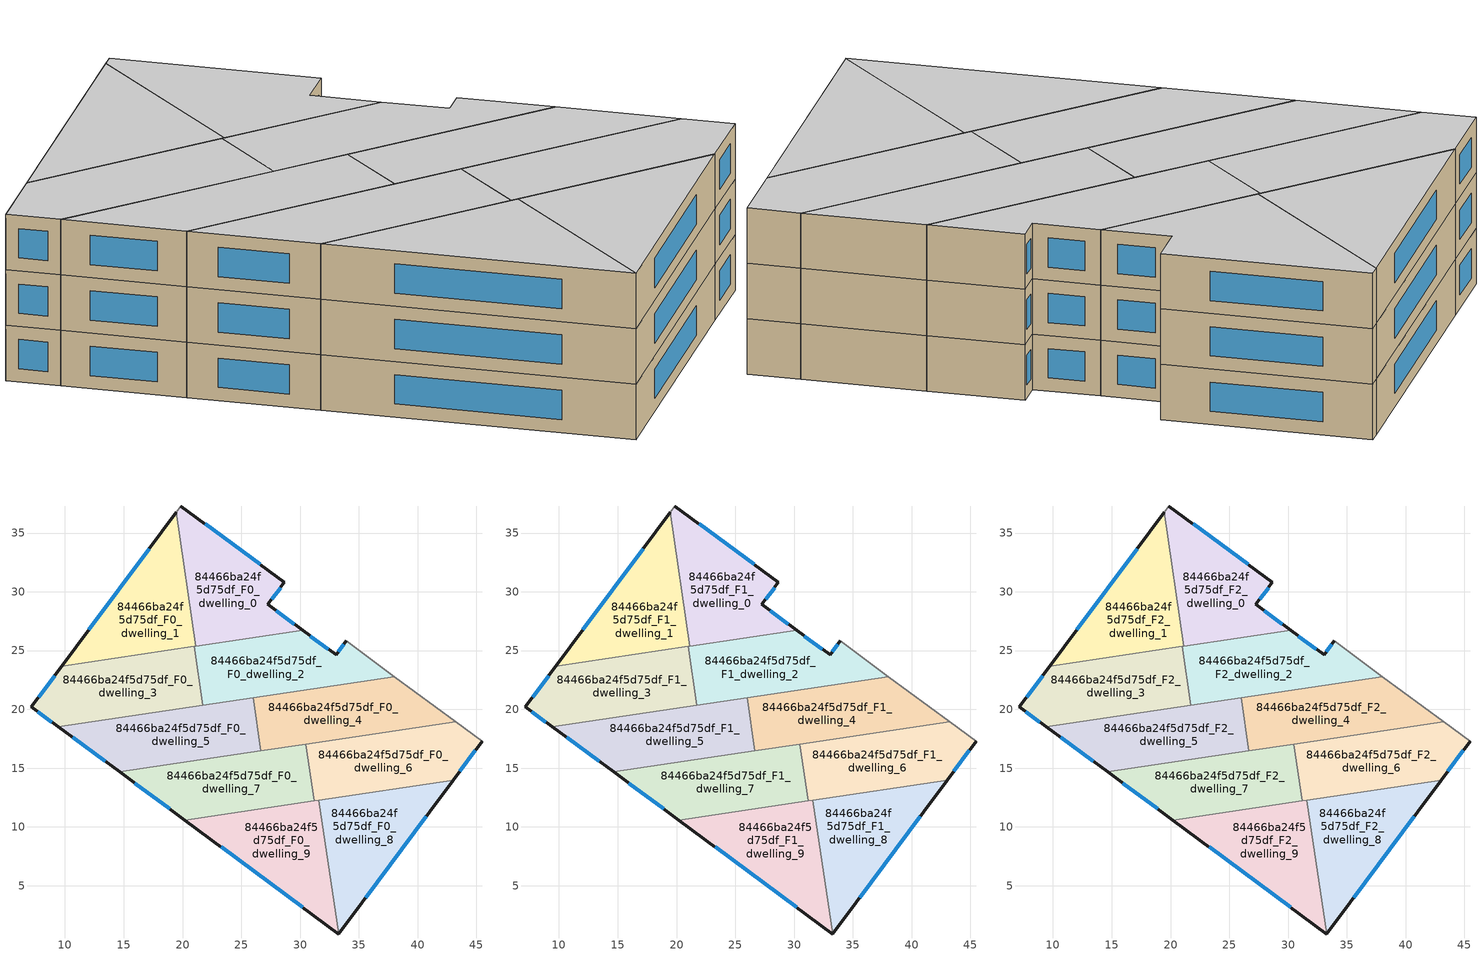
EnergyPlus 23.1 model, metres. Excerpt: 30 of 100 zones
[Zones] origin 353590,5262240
84466ba24f5d75df_F0_dwelling_0
 floor ground (EU_floor_Construction): 28.67,30.81 27.26,28.92 30.22,26.73 21.15,25.38 19.45,36.75 19.86,37.3 z0
 wall outside (EU_wall_Construction): 30.22,26.73 27.26,28.92 28.67,30.81 19.86,37.3 z0:3
 wall to 84466ba24f5d75df_F0_dwelling_1 (EU_wall_Construction): 19.45,36.75 21.15,25.38 z0:3
 wall adiabatic (EU_wall_Construction): 19.86,37.3 19.45,36.75 z0:3
 wall to 84466ba24f5d75df_F0_dwelling_2 (EU_wall_Construction): 21.15,25.38 30.22,26.73 z0:3
 window (EU_Window_Construction): 26.6,32.34 21.93,35.78 / 27.59,29.37 28.34,30.37 / 29.52,27.25 27.96,28.41 z0.7:2.3
84466ba24f5d75df_F0_dwelling_1
 floor ground (EU_floor_Construction): 19.45,36.75 21.15,25.38 9.73,23.68 z0
 wall outside (EU_wall_Construction): 19.45,36.75 9.73,23.68 z0:3
 wall to 84466ba24f5d75df_F0_dwelling_3 (EU_wall_Construction): 9.73,23.68 20.99,25.36 z0:3
 wall to 84466ba24f5d75df_F0_dwelling_2 (EU_wall_Construction): 20.99,25.36 21.14,25.38 z0:3
 window (EU_Window_Construction): 17.17,33.68 12.01,26.75 z0.7:2.3
84466ba24f5d75df_F0_dwelling_2
 floor ground (EU_floor_Construction): 38.04,22.79 21.74,20.36 20.99,25.36 30.22,26.73 33.06,24.63 33.94,25.82 z0
 wall outside (EU_wall_Construction): 33.94,25.82 33.06,24.63 30.22,26.73 z0:3
 wall to 84466ba24f5d75df_F0_dwelling_3 (EU_wall_Construction): 20.99,25.36 21.74,20.36 z0:3
 wall adiabatic (EU_wall_Construction): 38.04,22.79 33.94,25.82 z0:3
 wall to 84466ba24f5d75df_F0_dwelling_4 (EU_wall_Construction): 26,21 38.04,22.79 z0:3
 wall to 84466ba24f5d75df_F0_dwelling_5 (EU_wall_Construction): 21.74,20.36 26,21 z0:3
 window (EU_Window_Construction): 32.39,25.12 30.89,26.24 / 33.74,25.54 33.27,24.91 z0.7:2.3
84466ba24f5d75df_F0_dwelling_3
 floor ground (EU_floor_Construction): 20.99,25.36 21.74,20.36 9.42,18.53 7.15,20.21 9.73,23.68 z0
 wall outside (EU_wall_Construction): 9.73,23.68 7.15,20.21 9.42,18.53 z0:3
 wall to 84466ba24f5d75df_F0_dwelling_5 (EU_wall_Construction): 9.42,18.53 21.74,20.36 z0:3
 window (EU_Window_Construction): 7.68,19.81 8.89,18.92 / 9.13,22.87 7.75,21.02 z0.7:2.3
84466ba24f5d75df_F0_dwelling_4
 floor ground (EU_floor_Construction): 43.25,18.93 26.68,16.46 26,21 38.04,22.79 z0
 wall adiabatic (EU_wall_Construction): 43.25,18.93 38.04,22.79 z0:3
 wall to 84466ba24f5d75df_F0_dwelling_5 (EU_wall_Construction): 26,21 26.68,16.46 z0:3
 wall to 84466ba24f5d75df_F0_dwelling_6 (EU_wall_Construction): 30.5,17.03 43.25,18.93 z0:3
 wall to 84466ba24f5d75df_F0_dwelling_7 (EU_wall_Construction): 26.68,16.46 30.5,17.03 z0:3
84466ba24f5d75df_F0_dwelling_5
 floor ground (EU_floor_Construction): 26,21 26.68,16.46 14.64,14.67 9.42,18.53 z0
 wall outside (EU_wall_Construction): 9.42,18.53 14.64,14.67 z0:3
 wall to 84466ba24f5d75df_F0_dwelling_7 (EU_wall_Construction): 14.64,14.67 26.68,16.46 z0:3
 window (EU_Window_Construction): 10.65,17.62 13.42,15.58 z0.7:2.3
84466ba24f5d75df_F0_dwelling_6
 floor ground (EU_floor_Construction): 45.49,17.28 43.02,13.96 31.22,12.2 30.5,17.03 43.25,18.93 z0
 wall outside (EU_wall_Construction): 43.02,13.96 45.49,17.28 z0:3
 wall adiabatic (EU_wall_Construction): 45.49,17.28 43.25,18.93 z0:3
 wall to 84466ba24f5d75df_F0_dwelling_7 (EU_wall_Construction): 30.5,17.03 31.22,12.2 z0:3
 wall to 84466ba24f5d75df_F0_dwelling_8 (EU_wall_Construction): 31.61,12.26 43.02,13.96 z0:3
 wall to 84466ba24f5d75df_F0_dwelling_9 (EU_wall_Construction): 31.22,12.2 31.61,12.26 z0:3
 window (EU_Window_Construction): 43.6,14.74 44.91,16.5 z0.7:2.3
84466ba24f5d75df_F0_dwelling_7
 floor ground (EU_floor_Construction): 30.5,17.03 31.22,12.2 20.2,10.56 14.64,14.67 z0
 wall outside (EU_wall_Construction): 14.64,14.67 20.2,10.56 z0:3
 wall to 84466ba24f5d75df_F0_dwelling_9 (EU_wall_Construction): 20.2,10.56 31.22,12.2 z0:3
 window (EU_Window_Construction): 15.95,13.7 18.9,11.53 z0.7:2.3
84466ba24f5d75df_F0_dwelling_8
 floor ground (EU_floor_Construction): 43.02,13.96 33.3,0.89 31.61,12.26 z0
 wall outside (EU_wall_Construction): 33.3,0.89 43.02,13.96 z0:3
 wall to 84466ba24f5d75df_F0_dwelling_9 (EU_wall_Construction): 31.61,12.26 33.3,0.89 z0:3
 window (EU_Window_Construction): 35.58,3.96 40.74,10.89 z0.7:2.3
84466ba24f5d75df_F0_dwelling_9
 floor ground (EU_floor_Construction): 31.61,12.26 33.3,0.88 20.2,10.56 z0
 wall outside (EU_wall_Construction): 20.2,10.56 33.3,0.88 z0:3
 window (EU_Window_Construction): 23.28,8.29 30.22,3.16 z0.7:2.3
84466ba24f5d75df_F1_dwelling_0
 floor to 84466ba24f5d75df_F0_dwelling_0 (EU_floor_Construction): 28.67,30.81 27.26,28.92 30.22,26.73 21.15,25.38 19.45,36.75 19.86,37.3 z3
 wall outside (EU_wall_Construction): 30.22,26.73 27.26,28.92 28.67,30.81 19.86,37.3 z3:6
 wall to 84466ba24f5d75df_F1_dwelling_1 (EU_wall_Construction): 19.45,36.75 21.15,25.38 z3:6
 wall adiabatic (EU_wall_Construction): 19.86,37.3 19.45,36.75 z3:6
 wall to 84466ba24f5d75df_F1_dwelling_2 (EU_wall_Construction): 21.15,25.38 30.22,26.73 z3:6
 window (EU_Window_Construction): 26.6,32.34 21.93,35.78 / 27.59,29.37 28.34,30.37 / 29.52,27.25 27.96,28.41 z3.7:5.3
84466ba24f5d75df_F1_dwelling_1
 floor to 84466ba24f5d75df_F0_dwelling_1 (EU_floor_Construction): 19.45,36.75 21.15,25.38 9.73,23.68 z3
 wall outside (EU_wall_Construction): 19.45,36.75 9.73,23.68 z3:6
 wall to 84466ba24f5d75df_F1_dwelling_3 (EU_wall_Construction): 9.73,23.68 20.99,25.36 z3:6
 wall to 84466ba24f5d75df_F1_dwelling_2 (EU_wall_Construction): 20.99,25.36 21.14,25.38 z3:6
 window (EU_Window_Construction): 17.17,33.68 12.01,26.75 z3.7:5.3
84466ba24f5d75df_F1_dwelling_2
 floor to 84466ba24f5d75df_F0_dwelling_2 (EU_floor_Construction): 38.04,22.79 21.74,20.36 20.99,25.36 30.22,26.73 33.06,24.63 33.94,25.82 z3
 wall outside (EU_wall_Construction): 33.94,25.82 33.06,24.63 30.22,26.73 z3:6
 wall to 84466ba24f5d75df_F1_dwelling_3 (EU_wall_Construction): 20.99,25.36 21.74,20.36 z3:6
 wall adiabatic (EU_wall_Construction): 38.04,22.79 33.94,25.82 z3:6
 wall to 84466ba24f5d75df_F1_dwelling_4 (EU_wall_Construction): 26,21 38.04,22.79 z3:6
 wall to 84466ba24f5d75df_F1_dwelling_5 (EU_wall_Construction): 21.74,20.36 26,21 z3:6
 window (EU_Window_Construction): 32.39,25.12 30.89,26.24 / 33.74,25.54 33.27,24.91 z3.7:5.3
84466ba24f5d75df_F1_dwelling_3
 floor to 84466ba24f5d75df_F0_dwelling_3 (EU_floor_Construction): 20.99,25.36 21.74,20.36 9.42,18.53 7.15,20.21 9.73,23.68 z3
 wall outside (EU_wall_Construction): 9.73,23.68 7.15,20.21 9.42,18.53 z3:6
 wall to 84466ba24f5d75df_F1_dwelling_5 (EU_wall_Construction): 9.42,18.53 21.74,20.36 z3:6
 window (EU_Window_Construction): 7.68,19.81 8.89,18.92 / 9.13,22.87 7.75,21.02 z3.7:5.3
84466ba24f5d75df_F1_dwelling_4
 floor to 84466ba24f5d75df_F0_dwelling_4 (EU_floor_Construction): 43.25,18.93 26.68,16.46 26,21 38.04,22.79 z3
 wall adiabatic (EU_wall_Construction): 43.25,18.93 38.04,22.79 z3:6
 wall to 84466ba24f5d75df_F1_dwelling_5 (EU_wall_Construction): 26,21 26.68,16.46 z3:6
 wall to 84466ba24f5d75df_F1_dwelling_6 (EU_wall_Construction): 30.5,17.03 43.25,18.93 z3:6
 wall to 84466ba24f5d75df_F1_dwelling_7 (EU_wall_Construction): 26.68,16.46 30.5,17.03 z3:6
84466ba24f5d75df_F1_dwelling_5
 floor to 84466ba24f5d75df_F0_dwelling_5 (EU_floor_Construction): 26,21 26.68,16.46 14.64,14.67 9.42,18.53 z3
 wall outside (EU_wall_Construction): 9.42,18.53 14.64,14.67 z3:6
 wall to 84466ba24f5d75df_F1_dwelling_7 (EU_wall_Construction): 14.64,14.67 26.68,16.46 z3:6
 window (EU_Window_Construction): 10.65,17.62 13.42,15.58 z3.7:5.3
84466ba24f5d75df_F1_dwelling_6
 floor to 84466ba24f5d75df_F0_dwelling_6 (EU_floor_Construction): 45.49,17.28 43.02,13.96 31.22,12.2 30.5,17.03 43.25,18.93 z3
 wall outside (EU_wall_Construction): 43.02,13.96 45.49,17.28 z3:6
 wall adiabatic (EU_wall_Construction): 45.49,17.28 43.25,18.93 z3:6
 wall to 84466ba24f5d75df_F1_dwelling_7 (EU_wall_Construction): 30.5,17.03 31.22,12.2 z3:6
 wall to 84466ba24f5d75df_F1_dwelling_8 (EU_wall_Construction): 31.61,12.26 43.02,13.96 z3:6
 wall to 84466ba24f5d75df_F1_dwelling_9 (EU_wall_Construction): 31.22,12.2 31.61,12.26 z3:6
 window (EU_Window_Construction): 43.6,14.74 44.91,16.5 z3.7:5.3
84466ba24f5d75df_F1_dwelling_7
 floor to 84466ba24f5d75df_F0_dwelling_7 (EU_floor_Construction): 30.5,17.03 31.22,12.2 20.2,10.56 14.64,14.67 z3
 wall outside (EU_wall_Construction): 14.64,14.67 20.2,10.56 z3:6
 wall to 84466ba24f5d75df_F1_dwelling_9 (EU_wall_Construction): 20.2,10.56 31.22,12.2 z3:6
 window (EU_Window_Construction): 15.95,13.7 18.9,11.53 z3.7:5.3
84466ba24f5d75df_F1_dwelling_8
 floor to 84466ba24f5d75df_F0_dwelling_8 (EU_floor_Construction): 43.02,13.96 33.3,0.89 31.61,12.26 z3
 wall outside (EU_wall_Construction): 33.3,0.89 43.02,13.96 z3:6
 wall to 84466ba24f5d75df_F1_dwelling_9 (EU_wall_Construction): 31.61,12.26 33.3,0.89 z3:6
 window (EU_Window_Construction): 35.58,3.96 40.74,10.89 z3.7:5.3
84466ba24f5d75df_F1_dwelling_9
 floor to 84466ba24f5d75df_F0_dwelling_9 (EU_floor_Construction): 31.61,12.26 33.3,0.88 20.2,10.56 z3
 wall outside (EU_wall_Construction): 20.2,10.56 33.3,0.88 z3:6
 window (EU_Window_Construction): 23.28,8.29 30.22,3.16 z3.7:5.3
84466ba24f5d75df_F2_dwelling_0
 floor to 84466ba24f5d75df_F1_dwelling_0 (EU_floor_Construction): 28.67,30.81 27.26,28.92 30.22,26.73 21.15,25.38 19.45,36.75 19.86,37.3 z6
 wall outside (EU_wall_Construction): 30.22,26.73 27.26,28.92 28.67,30.81 19.86,37.3 z6:9
 wall to 84466ba24f5d75df_F2_dwelling_1 (EU_wall_Construction): 19.45,36.75 21.15,25.38 z6:9
 wall adiabatic (EU_wall_Construction): 19.86,37.3 19.45,36.75 z6:9
 wall to 84466ba24f5d75df_F2_dwelling_2 (EU_wall_Construction): 21.15,25.38 30.22,26.73 z6:9
 window (EU_Window_Construction): 26.6,32.34 21.93,35.78 / 27.59,29.37 28.34,30.37 / 29.52,27.25 27.96,28.41 z6.7:8.3
 ceiling to 84466ba24f5d75df_F3_dwelling_0 (EU_floor_Construction): 30.22,26.73 27.26,28.92 28.67,30.81 19.86,37.3 19.45,36.75 21.15,25.38 z9
84466ba24f5d75df_F2_dwelling_1
 floor to 84466ba24f5d75df_F1_dwelling_1 (EU_floor_Construction): 19.45,36.75 21.15,25.38 9.73,23.68 z6
 wall outside (EU_wall_Construction): 19.45,36.75 9.73,23.68 z6:9
 wall to 84466ba24f5d75df_F2_dwelling_3 (EU_wall_Construction): 9.73,23.68 20.99,25.36 z6:9
 wall to 84466ba24f5d75df_F2_dwelling_2 (EU_wall_Construction): 20.99,25.36 21.14,25.38 z6:9
 window (EU_Window_Construction): 17.17,33.68 12.01,26.75 z6.7:8.3
 ceiling to 84466ba24f5d75df_F3_dwelling_1 (EU_floor_Construction): 21.15,25.38 19.45,36.75 9.73,23.68 z9
84466ba24f5d75df_F2_dwelling_2
 floor to 84466ba24f5d75df_F1_dwelling_2 (EU_floor_Construction): 38.04,22.79 21.74,20.36 20.99,25.36 30.22,26.73 33.06,24.63 33.94,25.82 z6
 wall outside (EU_wall_Construction): 33.94,25.82 33.06,24.63 30.22,26.73 z6:9
 wall to 84466ba24f5d75df_F2_dwelling_3 (EU_wall_Construction): 20.99,25.36 21.74,20.36 z6:9
 wall adiabatic (EU_wall_Construction): 38.04,22.79 33.94,25.82 z6:9
 wall to 84466ba24f5d75df_F2_dwelling_4 (EU_wall_Construction): 26,21 38.04,22.79 z6:9
 wall to 84466ba24f5d75df_F2_dwelling_5 (EU_wall_Construction): 21.74,20.36 26,21 z6:9
 window (EU_Window_Construction): 32.39,25.12 30.89,26.24 / 33.74,25.54 33.27,24.91 z6.7:8.3
 ceiling to 84466ba24f5d75df_F3_dwelling_2 (EU_floor_Construction): 38.04,22.79 33.94,25.82 33.06,24.63 30.22,26.73 20.99,25.36 21.74,20.36 z9
84466ba24f5d75df_F2_dwelling_3
 floor to 84466ba24f5d75df_F1_dwelling_3 (EU_floor_Construction): 20.99,25.36 21.74,20.36 9.42,18.53 7.15,20.21 9.73,23.68 z6
 wall outside (EU_wall_Construction): 9.73,23.68 7.15,20.21 9.42,18.53 z6:9
 wall to 84466ba24f5d75df_F2_dwelling_5 (EU_wall_Construction): 9.42,18.53 21.74,20.36 z6:9
 window (EU_Window_Construction): 7.68,19.81 8.89,18.92 / 9.13,22.87 7.75,21.02 z6.7:8.3
 ceiling to 84466ba24f5d75df_F3_dwelling_3 (EU_floor_Construction): 21.74,20.36 20.99,25.36 9.73,23.68 7.15,20.21 9.42,18.53 z9
84466ba24f5d75df_F2_dwelling_4
 floor to 84466ba24f5d75df_F1_dwelling_4 (EU_floor_Construction): 43.25,18.93 26.68,16.46 26,21 38.04,22.79 z6
 wall adiabatic (EU_wall_Construction): 43.25,18.93 38.04,22.79 z6:9
 wall to 84466ba24f5d75df_F2_dwelling_5 (EU_wall_Construction): 26,21 26.68,16.46 z6:9
 wall to 84466ba24f5d75df_F2_dwelling_6 (EU_wall_Construction): 30.5,17.03 43.25,18.93 z6:9
 wall to 84466ba24f5d75df_F2_dwelling_7 (EU_wall_Construction): 26.68,16.46 30.5,17.03 z6:9
 ceiling to 84466ba24f5d75df_F3_dwelling_4 (EU_floor_Construction): 43.25,18.93 38.04,22.79 26,21 26.68,16.46 z9
84466ba24f5d75df_F2_dwelling_5
 floor to 84466ba24f5d75df_F1_dwelling_5 (EU_floor_Construction): 26,21 26.68,16.46 14.64,14.67 9.42,18.53 z6
 wall outside (EU_wall_Construction): 9.42,18.53 14.64,14.67 z6:9
 wall to 84466ba24f5d75df_F2_dwelling_7 (EU_wall_Construction): 14.64,14.67 26.68,16.46 z6:9
 window (EU_Window_Construction): 10.65,17.62 13.42,15.58 z6.7:8.3
 ceiling to 84466ba24f5d75df_F3_dwelling_5 (EU_floor_Construction): 26.68,16.46 26,21 9.42,18.53 14.64,14.67 z9
84466ba24f5d75df_F2_dwelling_6
 floor to 84466ba24f5d75df_F1_dwelling_6 (EU_floor_Construction): 45.49,17.28 43.02,13.96 31.22,12.2 30.5,17.03 43.25,18.93 z6
 wall outside (EU_wall_Construction): 43.02,13.96 45.49,17.28 z6:9
 wall adiabatic (EU_wall_Construction): 45.49,17.28 43.25,18.93 z6:9
 wall to 84466ba24f5d75df_F2_dwelling_7 (EU_wall_Construction): 30.5,17.03 31.22,12.2 z6:9
 wall to 84466ba24f5d75df_F2_dwelling_8 (EU_wall_Construction): 31.61,12.26 43.02,13.96 z6:9
 wall to 84466ba24f5d75df_F2_dwelling_9 (EU_wall_Construction): 31.22,12.2 31.61,12.26 z6:9
 window (EU_Window_Construction): 43.6,14.74 44.91,16.5 z6.7:8.3
 ceiling to 84466ba24f5d75df_F3_dwelling_6 (EU_floor_Construction): 43.02,13.96 45.49,17.28 43.25,18.93 30.5,17.03 31.22,12.2 z9
84466ba24f5d75df_F2_dwelling_7
 floor to 84466ba24f5d75df_F1_dwelling_7 (EU_floor_Construction): 30.5,17.03 31.22,12.2 20.2,10.56 14.64,14.67 z6
 wall outside (EU_wall_Construction): 14.64,14.67 20.2,10.56 z6:9
 wall to 84466ba24f5d75df_F2_dwelling_9 (EU_wall_Construction): 20.2,10.56 31.22,12.2 z6:9
 window (EU_Window_Construction): 15.95,13.7 18.9,11.53 z6.7:8.3
 ceiling to 84466ba24f5d75df_F3_dwelling_7 (EU_floor_Construction): 31.22,12.2 30.5,17.03 14.64,14.67 20.2,10.56 z9
84466ba24f5d75df_F2_dwelling_8
 floor to 84466ba24f5d75df_F1_dwelling_8 (EU_floor_Construction): 43.02,13.96 33.3,0.89 31.61,12.26 z6
 wall outside (EU_wall_Construction): 33.3,0.89 43.02,13.96 z6:9
 wall to 84466ba24f5d75df_F2_dwelling_9 (EU_wall_Construction): 31.61,12.26 33.3,0.89 z6:9
 window (EU_Window_Construction): 35.58,3.96 40.74,10.89 z6.7:8.3
 ceiling to 84466ba24f5d75df_F3_dwelling_8 (EU_floor_Construction): 33.3,0.89 43.02,13.96 31.61,12.26 z9
84466ba24f5d75df_F2_dwelling_9
 floor to 84466ba24f5d75df_F1_dwelling_9 (EU_floor_Construction): 31.61,12.26 33.3,0.88 20.2,10.56 z6
 wall outside (EU_wall_Construction): 20.2,10.56 33.3,0.88 z6:9
 window (EU_Window_Construction): 23.28,8.29 30.22,3.16 z6.7:8.3
 ceiling to 84466ba24f5d75df_F3_dwelling_9 (EU_floor_Construction): 33.3,0.88 31.61,12.26 20.2,10.56 z9
[Building]
EU S2 Campaign: North Axis=0; Terrain=City; Solar Distribution=FullExterior
[Site:Location]
Budapest.Ferenc.Liszt.Intl.AP: Latitude=47.437; Longitude=19.256; Time Zone=1; Elevation=185
[SizingPeriod:WeatherFileDays]
AnnualSizingPeriod: Begin Month=1; Begin Day of Month=1; End Month=12; End Day of Month=31; Day of Week for Start Day=Monday; Use Weather File Daylight Saving Period=No; Use Weather File Rain and Snow Indicators=No
[MATERIAL]
EU_InternalMass_Material: Roughness=MediumRough; Thickness=0.1; Conductivity=1; Density=1800; Specific Heat=900; Thermal Absorptance=0.9; Solar Absorptance=0.7; Visible Absorptance=0.7
[MATERIAL:NOMASS] Roughness=MediumRough; Thermal Absorptance=0.9; Solar Absorptance=0.7; Visible Absorptance=0.7
Name | Thermal Resistance
EU_wall_NoMass | 0.832559
EU_floor_NoMass | 0.872794
[WINDOWMATERIAL:SIMPLEGLAZINGSYSTEM]
EU_Window_SimpleGlazing: UFactor=2.79869; Solar Heat Gain Coefficient=0.75; Visible Transmittance=0.75
[CONSTRUCTION]
EU_wall_Construction: EU_wall_NoMass
EU_floor_Construction: EU_floor_NoMass
EU_Window_Construction: EU_Window_SimpleGlazing
EU_InternalMass_Construction: EU_InternalMass_Material
[ZONE] Type=1; Multiplier=1; Ceiling Height=autocalculate; Floor Area=autocalculate; Part of Total Floor Area=Yes
Name | Volume
84466ba24f5d75df_F0_dwelling_0; 84466ba24f5d75df_F1_dwelling_0; 84466ba24f5d75df_F2_dwelling_0 | 199.04
84466ba24f5d75df_F0_dwelling_1; 84466ba24f5d75df_F1_dwelling_1; 84466ba24f5d75df_F2_dwelling_1 | 199.002
84466ba24f5d75df_F0_dwelling_2; 84466ba24f5d75df_F1_dwelling_2; 84466ba24f5d75df_F2_dwelling_2 | 199.006
84466ba24f5d75df_F0_dwelling_3; 84466ba24f5d75df_F1_dwelling_3; 84466ba24f5d75df_F2_dwelling_3 | 199.005
84466ba24f5d75df_F0_dwelling_4; 84466ba24f5d75df_F1_dwelling_4; 84466ba24f5d75df_F2_dwelling_4 | 198.996
84466ba24f5d75df_F0_dwelling_5; 84466ba24f5d75df_F1_dwelling_5; 84466ba24f5d75df_F2_dwelling_5 | 199.019
84466ba24f5d75df_F0_dwelling_6; 84466ba24f5d75df_F1_dwelling_6; 84466ba24f5d75df_F2_dwelling_6 | 199.025
84466ba24f5d75df_F0_dwelling_7; 84466ba24f5d75df_F1_dwelling_7; 84466ba24f5d75df_F2_dwelling_7 | 199.014
84466ba24f5d75df_F0_dwelling_8; 84466ba24f5d75df_F1_dwelling_8; 84466ba24f5d75df_F2_dwelling_8 | 199.003
84466ba24f5d75df_F0_dwelling_9; 84466ba24f5d75df_F1_dwelling_9; 84466ba24f5d75df_F2_dwelling_9 | 198.942
[INTERNALMASS] Construction=EU_InternalMass_Construction
Name | Zone or ZoneList | Surface Area
84466ba24f5d75df_F0_dwelling_0_EU_InternalMass | 84466ba24f5d75df_F0_dwelling_0 | 66.3469
84466ba24f5d75df_F0_dwelling_1_EU_InternalMass | 84466ba24f5d75df_F0_dwelling_1 | 66.3342
84466ba24f5d75df_F0_dwelling_2_EU_InternalMass | 84466ba24f5d75df_F0_dwelling_2 | 66.3354
84466ba24f5d75df_F0_dwelling_3_EU_InternalMass | 84466ba24f5d75df_F0_dwelling_3 | 66.3348
84466ba24f5d75df_F0_dwelling_4_EU_InternalMass | 84466ba24f5d75df_F0_dwelling_4 | 66.332
84466ba24f5d75df_F0_dwelling_5_EU_InternalMass | 84466ba24f5d75df_F0_dwelling_5 | 66.3394
84466ba24f5d75df_F0_dwelling_6_EU_InternalMass | 84466ba24f5d75df_F0_dwelling_6 | 66.3415
84466ba24f5d75df_F0_dwelling_7_EU_InternalMass | 84466ba24f5d75df_F0_dwelling_7 | 66.338
84466ba24f5d75df_F0_dwelling_8_EU_InternalMass | 84466ba24f5d75df_F0_dwelling_8 | 66.3342
84466ba24f5d75df_F0_dwelling_9_EU_InternalMass | 84466ba24f5d75df_F0_dwelling_9 | 66.3343
84466ba24f5d75df_F1_dwelling_0_EU_InternalMass | 84466ba24f5d75df_F1_dwelling_0 | 66.3469
84466ba24f5d75df_F1_dwelling_1_EU_InternalMass | 84466ba24f5d75df_F1_dwelling_1 | 66.3342
84466ba24f5d75df_F1_dwelling_2_EU_InternalMass | 84466ba24f5d75df_F1_dwelling_2 | 66.3354
84466ba24f5d75df_F1_dwelling_3_EU_InternalMass | 84466ba24f5d75df_F1_dwelling_3 | 66.3348
84466ba24f5d75df_F1_dwelling_4_EU_InternalMass | 84466ba24f5d75df_F1_dwelling_4 | 66.332
84466ba24f5d75df_F1_dwelling_5_EU_InternalMass | 84466ba24f5d75df_F1_dwelling_5 | 66.3394
84466ba24f5d75df_F1_dwelling_6_EU_InternalMass | 84466ba24f5d75df_F1_dwelling_6 | 66.3415
84466ba24f5d75df_F1_dwelling_7_EU_InternalMass | 84466ba24f5d75df_F1_dwelling_7 | 66.338
84466ba24f5d75df_F1_dwelling_8_EU_InternalMass | 84466ba24f5d75df_F1_dwelling_8 | 66.3342
84466ba24f5d75df_F1_dwelling_9_EU_InternalMass | 84466ba24f5d75df_F1_dwelling_9 | 66.3343
84466ba24f5d75df_F2_dwelling_0_EU_InternalMass | 84466ba24f5d75df_F2_dwelling_0 | 66.3469
84466ba24f5d75df_F2_dwelling_1_EU_InternalMass | 84466ba24f5d75df_F2_dwelling_1 | 66.3342
84466ba24f5d75df_F2_dwelling_2_EU_InternalMass | 84466ba24f5d75df_F2_dwelling_2 | 66.3354
84466ba24f5d75df_F2_dwelling_3_EU_InternalMass | 84466ba24f5d75df_F2_dwelling_3 | 66.3348
84466ba24f5d75df_F2_dwelling_4_EU_InternalMass | 84466ba24f5d75df_F2_dwelling_4 | 66.332
84466ba24f5d75df_F2_dwelling_5_EU_InternalMass | 84466ba24f5d75df_F2_dwelling_5 | 66.3394
84466ba24f5d75df_F2_dwelling_6_EU_InternalMass | 84466ba24f5d75df_F2_dwelling_6 | 66.3415
84466ba24f5d75df_F2_dwelling_7_EU_InternalMass | 84466ba24f5d75df_F2_dwelling_7 | 66.338
84466ba24f5d75df_F2_dwelling_8_EU_InternalMass | 84466ba24f5d75df_F2_dwelling_8 | 66.3342
84466ba24f5d75df_F2_dwelling_9_EU_InternalMass | 84466ba24f5d75df_F2_dwelling_9 | 66.3343
[OTHEREQUIPMENT] Fuel Type=Electricity; Design Level Calculation Method=Watts/Area; Power per Zone Floor Area=1; Fraction Latent=0; Fraction Radiant=0; Fraction Lost=0; Carbon Dioxide Generation Rate=0; EndUse Subcategory=EU_Step8_InternalGains
Name | Zone or ZoneList or Space or SpaceList | Schedule
EU_Step8_InternalGain_84466ba24f5d75df_F0_dwelling_0_f000 | 84466ba24f5d75df_F0_dwelling_0 | EU_Step8_GainSchedule_84466ba24f5d75df_F0_dwelling_0_f000
EU_Step8_InternalGain_84466ba24f5d75df_F0_dwelling_1_f000 | 84466ba24f5d75df_F0_dwelling_1 | EU_Step8_GainSchedule_84466ba24f5d75df_F0_dwelling_1_f000
EU_Step8_InternalGain_84466ba24f5d75df_F0_dwelling_2_f000 | 84466ba24f5d75df_F0_dwelling_2 | EU_Step8_GainSchedule_84466ba24f5d75df_F0_dwelling_2_f000
EU_Step8_InternalGain_84466ba24f5d75df_F0_dwelling_3_f000 | 84466ba24f5d75df_F0_dwelling_3 | EU_Step8_GainSchedule_84466ba24f5d75df_F0_dwelling_3_f000
EU_Step8_InternalGain_84466ba24f5d75df_F0_dwelling_4_f000 | 84466ba24f5d75df_F0_dwelling_4 | EU_Step8_GainSchedule_84466ba24f5d75df_F0_dwelling_4_f000
EU_Step8_InternalGain_84466ba24f5d75df_F0_dwelling_5_f000 | 84466ba24f5d75df_F0_dwelling_5 | EU_Step8_GainSchedule_84466ba24f5d75df_F0_dwelling_5_f000
EU_Step8_InternalGain_84466ba24f5d75df_F0_dwelling_6_f000 | 84466ba24f5d75df_F0_dwelling_6 | EU_Step8_GainSchedule_84466ba24f5d75df_F0_dwelling_6_f000
EU_Step8_InternalGain_84466ba24f5d75df_F0_dwelling_7_f000 | 84466ba24f5d75df_F0_dwelling_7 | EU_Step8_GainSchedule_84466ba24f5d75df_F0_dwelling_7_f000
EU_Step8_InternalGain_84466ba24f5d75df_F0_dwelling_8_f000 | 84466ba24f5d75df_F0_dwelling_8 | EU_Step8_GainSchedule_84466ba24f5d75df_F0_dwelling_8_f000
EU_Step8_InternalGain_84466ba24f5d75df_F0_dwelling_9_f000 | 84466ba24f5d75df_F0_dwelling_9 | EU_Step8_GainSchedule_84466ba24f5d75df_F0_dwelling_9_f000
EU_Step8_InternalGain_84466ba24f5d75df_F1_dwelling_0_f000 | 84466ba24f5d75df_F1_dwelling_0 | EU_Step8_GainSchedule_84466ba24f5d75df_F1_dwelling_0_f000
EU_Step8_InternalGain_84466ba24f5d75df_F1_dwelling_1_f000 | 84466ba24f5d75df_F1_dwelling_1 | EU_Step8_GainSchedule_84466ba24f5d75df_F1_dwelling_1_f000
EU_Step8_InternalGain_84466ba24f5d75df_F1_dwelling_2_f000 | 84466ba24f5d75df_F1_dwelling_2 | EU_Step8_GainSchedule_84466ba24f5d75df_F1_dwelling_2_f000
EU_Step8_InternalGain_84466ba24f5d75df_F1_dwelling_3_f000 | 84466ba24f5d75df_F1_dwelling_3 | EU_Step8_GainSchedule_84466ba24f5d75df_F1_dwelling_3_f000
EU_Step8_InternalGain_84466ba24f5d75df_F1_dwelling_4_f000 | 84466ba24f5d75df_F1_dwelling_4 | EU_Step8_GainSchedule_84466ba24f5d75df_F1_dwelling_4_f000
EU_Step8_InternalGain_84466ba24f5d75df_F1_dwelling_5_f000 | 84466ba24f5d75df_F1_dwelling_5 | EU_Step8_GainSchedule_84466ba24f5d75df_F1_dwelling_5_f000
EU_Step8_InternalGain_84466ba24f5d75df_F1_dwelling_6_f000 | 84466ba24f5d75df_F1_dwelling_6 | EU_Step8_GainSchedule_84466ba24f5d75df_F1_dwelling_6_f000
EU_Step8_InternalGain_84466ba24f5d75df_F1_dwelling_7_f000 | 84466ba24f5d75df_F1_dwelling_7 | EU_Step8_GainSchedule_84466ba24f5d75df_F1_dwelling_7_f000
EU_Step8_InternalGain_84466ba24f5d75df_F1_dwelling_8_f000 | 84466ba24f5d75df_F1_dwelling_8 | EU_Step8_GainSchedule_84466ba24f5d75df_F1_dwelling_8_f000
EU_Step8_InternalGain_84466ba24f5d75df_F1_dwelling_9_f000 | 84466ba24f5d75df_F1_dwelling_9 | EU_Step8_GainSchedule_84466ba24f5d75df_F1_dwelling_9_f000
EU_Step8_InternalGain_84466ba24f5d75df_F2_dwelling_0_f000 | 84466ba24f5d75df_F2_dwelling_0 | EU_Step8_GainSchedule_84466ba24f5d75df_F2_dwelling_0_f000
EU_Step8_InternalGain_84466ba24f5d75df_F2_dwelling_1_f000 | 84466ba24f5d75df_F2_dwelling_1 | EU_Step8_GainSchedule_84466ba24f5d75df_F2_dwelling_1_f000
EU_Step8_InternalGain_84466ba24f5d75df_F2_dwelling_2_f000 | 84466ba24f5d75df_F2_dwelling_2 | EU_Step8_GainSchedule_84466ba24f5d75df_F2_dwelling_2_f000
EU_Step8_InternalGain_84466ba24f5d75df_F2_dwelling_3_f000 | 84466ba24f5d75df_F2_dwelling_3 | EU_Step8_GainSchedule_84466ba24f5d75df_F2_dwelling_3_f000
EU_Step8_InternalGain_84466ba24f5d75df_F2_dwelling_4_f000 | 84466ba24f5d75df_F2_dwelling_4 | EU_Step8_GainSchedule_84466ba24f5d75df_F2_dwelling_4_f000
EU_Step8_InternalGain_84466ba24f5d75df_F2_dwelling_5_f000 | 84466ba24f5d75df_F2_dwelling_5 | EU_Step8_GainSchedule_84466ba24f5d75df_F2_dwelling_5_f000
EU_Step8_InternalGain_84466ba24f5d75df_F2_dwelling_6_f000 | 84466ba24f5d75df_F2_dwelling_6 | EU_Step8_GainSchedule_84466ba24f5d75df_F2_dwelling_6_f000
EU_Step8_InternalGain_84466ba24f5d75df_F2_dwelling_7_f000 | 84466ba24f5d75df_F2_dwelling_7 | EU_Step8_GainSchedule_84466ba24f5d75df_F2_dwelling_7_f000
EU_Step8_InternalGain_84466ba24f5d75df_F2_dwelling_8_f000 | 84466ba24f5d75df_F2_dwelling_8 | EU_Step8_GainSchedule_84466ba24f5d75df_F2_dwelling_8_f000
EU_Step8_InternalGain_84466ba24f5d75df_F2_dwelling_9_f000 | 84466ba24f5d75df_F2_dwelling_9 | EU_Step8_GainSchedule_84466ba24f5d75df_F2_dwelling_9_f000
[ZONEVENTILATION:DESIGNFLOWRATE] Schedule=EU_AlwaysOn; Design Flow Rate Calculation Method=AirChanges/Hour; Air Changes per Hour=0.475469; Ventilation Type=Natural; Fan Pressure Rise=0; Fan Total Efficiency=1; Constant Term Coefficient=1; Temperature Term Coefficient=0; Velocity Term Coefficient=0; Velocity Squared Term Coefficient=0; Minimum Indoor Temperature=-100; Maximum Indoor Temperature=100; Delta Temperature=-100; Minimum Outdoor Temperature=-100; Maximum Outdoor Temperature=100; Maximum Wind Speed=40
Name | Zone or ZoneList or Space or SpaceList
EU_ConstantAir_84466ba24f5d75df_F0_dwelling_0 | 84466ba24f5d75df_F0_dwelling_0
EU_ConstantAir_84466ba24f5d75df_F0_dwelling_1 | 84466ba24f5d75df_F0_dwelling_1
EU_ConstantAir_84466ba24f5d75df_F0_dwelling_2 | 84466ba24f5d75df_F0_dwelling_2
EU_ConstantAir_84466ba24f5d75df_F0_dwelling_3 | 84466ba24f5d75df_F0_dwelling_3
EU_ConstantAir_84466ba24f5d75df_F0_dwelling_4 | 84466ba24f5d75df_F0_dwelling_4
EU_ConstantAir_84466ba24f5d75df_F0_dwelling_5 | 84466ba24f5d75df_F0_dwelling_5
EU_ConstantAir_84466ba24f5d75df_F0_dwelling_6 | 84466ba24f5d75df_F0_dwelling_6
EU_ConstantAir_84466ba24f5d75df_F0_dwelling_7 | 84466ba24f5d75df_F0_dwelling_7
EU_ConstantAir_84466ba24f5d75df_F0_dwelling_8 | 84466ba24f5d75df_F0_dwelling_8
EU_ConstantAir_84466ba24f5d75df_F0_dwelling_9 | 84466ba24f5d75df_F0_dwelling_9
EU_ConstantAir_84466ba24f5d75df_F1_dwelling_0 | 84466ba24f5d75df_F1_dwelling_0
EU_ConstantAir_84466ba24f5d75df_F1_dwelling_1 | 84466ba24f5d75df_F1_dwelling_1
EU_ConstantAir_84466ba24f5d75df_F1_dwelling_2 | 84466ba24f5d75df_F1_dwelling_2
EU_ConstantAir_84466ba24f5d75df_F1_dwelling_3 | 84466ba24f5d75df_F1_dwelling_3
EU_ConstantAir_84466ba24f5d75df_F1_dwelling_4 | 84466ba24f5d75df_F1_dwelling_4
EU_ConstantAir_84466ba24f5d75df_F1_dwelling_5 | 84466ba24f5d75df_F1_dwelling_5
EU_ConstantAir_84466ba24f5d75df_F1_dwelling_6 | 84466ba24f5d75df_F1_dwelling_6
EU_ConstantAir_84466ba24f5d75df_F1_dwelling_7 | 84466ba24f5d75df_F1_dwelling_7
EU_ConstantAir_84466ba24f5d75df_F1_dwelling_8 | 84466ba24f5d75df_F1_dwelling_8
EU_ConstantAir_84466ba24f5d75df_F1_dwelling_9 | 84466ba24f5d75df_F1_dwelling_9
EU_ConstantAir_84466ba24f5d75df_F2_dwelling_0 | 84466ba24f5d75df_F2_dwelling_0
EU_ConstantAir_84466ba24f5d75df_F2_dwelling_1 | 84466ba24f5d75df_F2_dwelling_1
EU_ConstantAir_84466ba24f5d75df_F2_dwelling_2 | 84466ba24f5d75df_F2_dwelling_2
EU_ConstantAir_84466ba24f5d75df_F2_dwelling_3 | 84466ba24f5d75df_F2_dwelling_3
EU_ConstantAir_84466ba24f5d75df_F2_dwelling_4 | 84466ba24f5d75df_F2_dwelling_4
EU_ConstantAir_84466ba24f5d75df_F2_dwelling_5 | 84466ba24f5d75df_F2_dwelling_5
EU_ConstantAir_84466ba24f5d75df_F2_dwelling_6 | 84466ba24f5d75df_F2_dwelling_6
EU_ConstantAir_84466ba24f5d75df_F2_dwelling_7 | 84466ba24f5d75df_F2_dwelling_7
EU_ConstantAir_84466ba24f5d75df_F2_dwelling_8 | 84466ba24f5d75df_F2_dwelling_8
EU_ConstantAir_84466ba24f5d75df_F2_dwelling_9 | 84466ba24f5d75df_F2_dwelling_9
[HVACTEMPLATE:THERMOSTAT] Constant Heating Setpoint=20; Constant Cooling Setpoint=50
EU_HeatOnly_84466ba24f5d75df_F0_dwelling_0; EU_HeatOnly_84466ba24f5d75df_F0_dwelling_1; EU_HeatOnly_84466ba24f5d75df_F0_dwelling_2; EU_HeatOnly_84466ba24f5d75df_F0_dwelling_3; EU_HeatOnly_84466ba24f5d75df_F0_dwelling_4; EU_HeatOnly_84466ba24f5d75df_F0_dwelling_5; EU_HeatOnly_84466ba24f5d75df_F0_dwelling_6; EU_HeatOnly_84466ba24f5d75df_F0_dwelling_7; EU_HeatOnly_84466ba24f5d75df_F0_dwelling_8; EU_HeatOnly_84466ba24f5d75df_F0_dwelling_9; EU_HeatOnly_84466ba24f5d75df_F1_dwelling_0; EU_HeatOnly_84466ba24f5d75df_F1_dwelling_1; EU_HeatOnly_84466ba24f5d75df_F1_dwelling_2; EU_HeatOnly_84466ba24f5d75df_F1_dwelling_3; EU_HeatOnly_84466ba24f5d75df_F1_dwelling_4; EU_HeatOnly_84466ba24f5d75df_F1_dwelling_5; EU_HeatOnly_84466ba24f5d75df_F1_dwelling_6; EU_HeatOnly_84466ba24f5d75df_F1_dwelling_7; EU_HeatOnly_84466ba24f5d75df_F1_dwelling_8; EU_HeatOnly_84466ba24f5d75df_F1_dwelling_9; EU_HeatOnly_84466ba24f5d75df_F2_dwelling_0; EU_HeatOnly_84466ba24f5d75df_F2_dwelling_1; EU_HeatOnly_84466ba24f5d75df_F2_dwelling_2; EU_HeatOnly_84466ba24f5d75df_F2_dwelling_3; EU_HeatOnly_84466ba24f5d75df_F2_dwelling_4; EU_HeatOnly_84466ba24f5d75df_F2_dwelling_5; EU_HeatOnly_84466ba24f5d75df_F2_dwelling_6; EU_HeatOnly_84466ba24f5d75df_F2_dwelling_7; EU_HeatOnly_84466ba24f5d75df_F2_dwelling_8; EU_HeatOnly_84466ba24f5d75df_F2_dwelling_9; EU_HeatOnly_84466ba24f5d75df_F3_dwelling_0; EU_HeatOnly_84466ba24f5d75df_F3_dwelling_1; EU_HeatOnly_84466ba24f5d75df_F3_dwelling_2; EU_HeatOnly_84466ba24f5d75df_F3_dwelling_3; EU_HeatOnly_84466ba24f5d75df_F3_dwelling_4; EU_HeatOnly_84466ba24f5d75df_F3_dwelling_5; EU_HeatOnly_84466ba24f5d75df_F3_dwelling_6; EU_HeatOnly_84466ba24f5d75df_F3_dwelling_7; EU_HeatOnly_84466ba24f5d75df_F3_dwelling_8; EU_HeatOnly_84466ba24f5d75df_F3_dwelling_9; EU_HeatOnly_84466ba24f5d75df_F4_dwelling_0; EU_HeatOnly_84466ba24f5d75df_F4_dwelling_1; EU_HeatOnly_84466ba24f5d75df_F4_dwelling_2; EU_HeatOnly_84466ba24f5d75df_F4_dwelling_3; EU_HeatOnly_84466ba24f5d75df_F4_dwelling_4; EU_HeatOnly_84466ba24f5d75df_F4_dwelling_5; EU_HeatOnly_84466ba24f5d75df_F4_dwelling_6; EU_HeatOnly_84466ba24f5d75df_F4_dwelling_7; EU_HeatOnly_84466ba24f5d75df_F4_dwelling_8; EU_HeatOnly_84466ba24f5d75df_F4_dwelling_9; EU_HeatOnly_84466ba24f5d75df_F5_dwelling_0; EU_HeatOnly_84466ba24f5d75df_F5_dwelling_1; EU_HeatOnly_84466ba24f5d75df_F5_dwelling_2; EU_HeatOnly_84466ba24f5d75df_F5_dwelling_3; EU_HeatOnly_84466ba24f5d75df_F5_dwelling_4; EU_HeatOnly_84466ba24f5d75df_F5_dwelling_5; EU_HeatOnly_84466ba24f5d75df_F5_dwelling_6; EU_HeatOnly_84466ba24f5d75df_F5_dwelling_7; EU_HeatOnly_84466ba24f5d75df_F5_dwelling_8; EU_HeatOnly_84466ba24f5d75df_F5_dwelling_9; EU_HeatOnly_84466ba24f5d75df_F6_dwelling_0; EU_HeatOnly_84466ba24f5d75df_F6_dwelling_1; EU_HeatOnly_84466ba24f5d75df_F6_dwelling_2; EU_HeatOnly_84466ba24f5d75df_F6_dwelling_3; EU_HeatOnly_84466ba24f5d75df_F6_dwelling_4; EU_HeatOnly_84466ba24f5d75df_F6_dwelling_5; EU_HeatOnly_84466ba24f5d75df_F6_dwelling_6; EU_HeatOnly_84466ba24f5d75df_F6_dwelling_7; EU_HeatOnly_84466ba24f5d75df_F6_dwelling_8; EU_HeatOnly_84466ba24f5d75df_F6_dwelling_9; EU_HeatOnly_84466ba24f5d75df_F7_dwelling_0; EU_HeatOnly_84466ba24f5d75df_F7_dwelling_1; EU_HeatOnly_84466ba24f5d75df_F7_dwelling_2; EU_HeatOnly_84466ba24f5d75df_F7_dwelling_3; EU_HeatOnly_84466ba24f5d75df_F7_dwelling_4; EU_HeatOnly_84466ba24f5d75df_F7_dwelling_5; EU_HeatOnly_84466ba24f5d75df_F7_dwelling_6; EU_HeatOnly_84466ba24f5d75df_F7_dwelling_7; EU_HeatOnly_84466ba24f5d75df_F7_dwelling_8; EU_HeatOnly_84466ba24f5d75df_F7_dwelling_9; EU_HeatOnly_84466ba24f5d75df_F8_dwelling_0; EU_HeatOnly_84466ba24f5d75df_F8_dwelling_1; EU_HeatOnly_84466ba24f5d75df_F8_dwelling_2; EU_HeatOnly_84466ba24f5d75df_F8_dwelling_3; EU_HeatOnly_84466ba24f5d75df_F8_dwelling_4; EU_HeatOnly_84466ba24f5d75df_F8_dwelling_5; EU_HeatOnly_84466ba24f5d75df_F8_dwelling_6; EU_HeatOnly_84466ba24f5d75df_F8_dwelling_7; EU_HeatOnly_84466ba24f5d75df_F8_dwelling_8; EU_HeatOnly_84466ba24f5d75df_F8_dwelling_9; EU_HeatOnly_84466ba24f5d75df_F9_dwelling_0; EU_HeatOnly_84466ba24f5d75df_F9_dwelling_1; EU_HeatOnly_84466ba24f5d75df_F9_dwelling_2; EU_HeatOnly_84466ba24f5d75df_F9_dwelling_3; EU_HeatOnly_84466ba24f5d75df_F9_dwelling_4; EU_HeatOnly_84466ba24f5d75df_F9_dwelling_5; EU_HeatOnly_84466ba24f5d75df_F9_dwelling_6; EU_HeatOnly_84466ba24f5d75df_F9_dwelling_7; EU_HeatOnly_84466ba24f5d75df_F9_dwelling_8; EU_HeatOnly_84466ba24f5d75df_F9_dwelling_9
[HVACTEMPLATE:ZONE:IDEALLOADSAIRSYSTEM] System Availability Schedule=EU_AlwaysOn; Maximum Heating Supply Air Temperature=50; Minimum Cooling Supply Air Temperature=13; Maximum Heating Supply Air Humidity Ratio=0.0156; Minimum Cooling Supply Air Humidity Ratio=0.0077; Heating Limit=NoLimit; Cooling Limit=NoLimit; Heating Availability Schedule=EU_AlwaysOn; Cooling Availability Schedule=EU_CoolingOff; Dehumidification Control Type=ConstantSensibleHeatRatio; Cooling Sensible Heat Ratio=0.7; Dehumidification Setpoint=60; Humidification Control Type=None; Humidification Setpoint=30; Outdoor Air Method=None; Outdoor Air Flow Rate per Person=0.00944; Outdoor Air Flow Rate per Zone Floor Area=0; Outdoor Air Flow Rate per Zone=0; Demand Controlled Ventilation Type=None; Outdoor Air Economizer Type=NoEconomizer; Heat Recovery Type=None; Sensible Heat Recovery Effectiveness=0.7; Latent Heat Recovery Effectiveness=0.65
Name | Template Thermostat
84466ba24f5d75df_F0_dwelling_0 | EU_HeatOnly_84466ba24f5d75df_F0_dwelling_0
84466ba24f5d75df_F0_dwelling_1 | EU_HeatOnly_84466ba24f5d75df_F0_dwelling_1
84466ba24f5d75df_F0_dwelling_2 | EU_HeatOnly_84466ba24f5d75df_F0_dwelling_2
84466ba24f5d75df_F0_dwelling_3 | EU_HeatOnly_84466ba24f5d75df_F0_dwelling_3
84466ba24f5d75df_F0_dwelling_4 | EU_HeatOnly_84466ba24f5d75df_F0_dwelling_4
84466ba24f5d75df_F0_dwelling_5 | EU_HeatOnly_84466ba24f5d75df_F0_dwelling_5
84466ba24f5d75df_F0_dwelling_6 | EU_HeatOnly_84466ba24f5d75df_F0_dwelling_6
84466ba24f5d75df_F0_dwelling_7 | EU_HeatOnly_84466ba24f5d75df_F0_dwelling_7
84466ba24f5d75df_F0_dwelling_8 | EU_HeatOnly_84466ba24f5d75df_F0_dwelling_8
84466ba24f5d75df_F0_dwelling_9 | EU_HeatOnly_84466ba24f5d75df_F0_dwelling_9
84466ba24f5d75df_F1_dwelling_0 | EU_HeatOnly_84466ba24f5d75df_F1_dwelling_0
84466ba24f5d75df_F1_dwelling_1 | EU_HeatOnly_84466ba24f5d75df_F1_dwelling_1
84466ba24f5d75df_F1_dwelling_2 | EU_HeatOnly_84466ba24f5d75df_F1_dwelling_2
84466ba24f5d75df_F1_dwelling_3 | EU_HeatOnly_84466ba24f5d75df_F1_dwelling_3
84466ba24f5d75df_F1_dwelling_4 | EU_HeatOnly_84466ba24f5d75df_F1_dwelling_4
84466ba24f5d75df_F1_dwelling_5 | EU_HeatOnly_84466ba24f5d75df_F1_dwelling_5
84466ba24f5d75df_F1_dwelling_6 | EU_HeatOnly_84466ba24f5d75df_F1_dwelling_6
84466ba24f5d75df_F1_dwelling_7 | EU_HeatOnly_84466ba24f5d75df_F1_dwelling_7
84466ba24f5d75df_F1_dwelling_8 | EU_HeatOnly_84466ba24f5d75df_F1_dwelling_8
84466ba24f5d75df_F1_dwelling_9 | EU_HeatOnly_84466ba24f5d75df_F1_dwelling_9
84466ba24f5d75df_F2_dwelling_0 | EU_HeatOnly_84466ba24f5d75df_F2_dwelling_0
84466ba24f5d75df_F2_dwelling_1 | EU_HeatOnly_84466ba24f5d75df_F2_dwelling_1
84466ba24f5d75df_F2_dwelling_2 | EU_HeatOnly_84466ba24f5d75df_F2_dwelling_2
84466ba24f5d75df_F2_dwelling_3 | EU_HeatOnly_84466ba24f5d75df_F2_dwelling_3
84466ba24f5d75df_F2_dwelling_4 | EU_HeatOnly_84466ba24f5d75df_F2_dwelling_4
84466ba24f5d75df_F2_dwelling_5 | EU_HeatOnly_84466ba24f5d75df_F2_dwelling_5
84466ba24f5d75df_F2_dwelling_6 | EU_HeatOnly_84466ba24f5d75df_F2_dwelling_6
84466ba24f5d75df_F2_dwelling_7 | EU_HeatOnly_84466ba24f5d75df_F2_dwelling_7
84466ba24f5d75df_F2_dwelling_8 | EU_HeatOnly_84466ba24f5d75df_F2_dwelling_8
84466ba24f5d75df_F2_dwelling_9 | EU_HeatOnly_84466ba24f5d75df_F2_dwelling_9
[SIZING:ZONE] Zone Cooling Design Supply Air Temperature Input Method=SupplyAirTemperature; Zone Cooling Design Supply Air Temperature=13; Zone Heating Design Supply Air Temperature Input Method=SupplyAirTemperature; Zone Heating Design Supply Air Temperature=50; Zone Cooling Design Supply Air Humidity Ratio=0.008; Zone Heating Design Supply Air Humidity Ratio=0.008; Cooling Design Air Flow Method=DesignDay; Cooling Design Air Flow Rate=0; Cooling Minimum Air Flow per Zone Floor Area=0.000762; Cooling Minimum Air Flow=0; Cooling Minimum Air Flow Fraction=0.2; Heating Design Air Flow Method=DesignDay; Heating Design Air Flow Rate=0; Heating Maximum Air Flow per Zone Floor Area=0.002032; Heating Maximum Air Flow=0.141576; Heating Maximum Air Flow Fraction=0.3; Account for Dedicated Outdoor Air System=No; Dedicated Outdoor Air System Control Strategy=NeutralSupplyAir; Dedicated Outdoor Air Low Setpoint Temperature for Design=autosize; Dedicated Outdoor Air High Setpoint Temperature for Design=autosize; Zone Load Sizing Method=Sensible Load Only No Latent Load; Zone Latent Cooling Design Supply Air Humidity Ratio Input Method=HumidityRatioDifference; Zone Cooling Design Supply Air Humidity Ratio Difference=0.005; Zone Latent Heating Design Supply Air Humidity Ratio Input Method=HumidityRatioDifference; Zone Humidification Design Supply Air Humidity Ratio Difference=0.005
84466ba24f5d75df_F0_dwelling_0; 84466ba24f5d75df_F0_dwelling_1; 84466ba24f5d75df_F0_dwelling_2; 84466ba24f5d75df_F0_dwelling_3; 84466ba24f5d75df_F0_dwelling_4; 84466ba24f5d75df_F0_dwelling_5; 84466ba24f5d75df_F0_dwelling_6; 84466ba24f5d75df_F0_dwelling_7; 84466ba24f5d75df_F0_dwelling_8; 84466ba24f5d75df_F0_dwelling_9; 84466ba24f5d75df_F1_dwelling_0; 84466ba24f5d75df_F1_dwelling_1; 84466ba24f5d75df_F1_dwelling_2; 84466ba24f5d75df_F1_dwelling_3; 84466ba24f5d75df_F1_dwelling_4; 84466ba24f5d75df_F1_dwelling_5; 84466ba24f5d75df_F1_dwelling_6; 84466ba24f5d75df_F1_dwelling_7; 84466ba24f5d75df_F1_dwelling_8; 84466ba24f5d75df_F1_dwelling_9; 84466ba24f5d75df_F2_dwelling_0; 84466ba24f5d75df_F2_dwelling_1; 84466ba24f5d75df_F2_dwelling_2; 84466ba24f5d75df_F2_dwelling_3; 84466ba24f5d75df_F2_dwelling_4; 84466ba24f5d75df_F2_dwelling_5; 84466ba24f5d75df_F2_dwelling_6; 84466ba24f5d75df_F2_dwelling_7; 84466ba24f5d75df_F2_dwelling_8; 84466ba24f5d75df_F2_dwelling_9
[SCHEDULE:CONSTANT]
Name | Hourly Value
EU_AlwaysOn | 1
EU_CoolingOff | 0
[SCHEDULE:FILE] Column Number=1; Rows to Skip at Top=0; Number of Hours of Data=8760; Column Separator=Comma; Interpolate to Timestep=No; Minutes per Item=60; Adjust Schedule for Daylight Savings=Yes
Name | File
EU_Step8_GainSchedule_84466ba24f5d75df_F0_dwelling_0_f000 | ../../schedules/84466ba24f5d75df/84466ba24f5d75df_F0_dwelling_0_f000_gain.csv
EU_Step8_GainSchedule_84466ba24f5d75df_F0_dwelling_1_f000 | ../../schedules/84466ba24f5d75df/84466ba24f5d75df_F0_dwelling_1_f000_gain.csv
EU_Step8_GainSchedule_84466ba24f5d75df_F0_dwelling_2_f000 | ../../schedules/84466ba24f5d75df/84466ba24f5d75df_F0_dwelling_2_f000_gain.csv
EU_Step8_GainSchedule_84466ba24f5d75df_F0_dwelling_3_f000 | ../../schedules/84466ba24f5d75df/84466ba24f5d75df_F0_dwelling_3_f000_gain.csv
EU_Step8_GainSchedule_84466ba24f5d75df_F0_dwelling_4_f000 | ../../schedules/84466ba24f5d75df/84466ba24f5d75df_F0_dwelling_4_f000_gain.csv
EU_Step8_GainSchedule_84466ba24f5d75df_F0_dwelling_5_f000 | ../../schedules/84466ba24f5d75df/84466ba24f5d75df_F0_dwelling_5_f000_gain.csv
EU_Step8_GainSchedule_84466ba24f5d75df_F0_dwelling_6_f000 | ../../schedules/84466ba24f5d75df/84466ba24f5d75df_F0_dwelling_6_f000_gain.csv
EU_Step8_GainSchedule_84466ba24f5d75df_F0_dwelling_7_f000 | ../../schedules/84466ba24f5d75df/84466ba24f5d75df_F0_dwelling_7_f000_gain.csv
EU_Step8_GainSchedule_84466ba24f5d75df_F0_dwelling_8_f000 | ../../schedules/84466ba24f5d75df/84466ba24f5d75df_F0_dwelling_8_f000_gain.csv
EU_Step8_GainSchedule_84466ba24f5d75df_F0_dwelling_9_f000 | ../../schedules/84466ba24f5d75df/84466ba24f5d75df_F0_dwelling_9_f000_gain.csv
EU_Step8_GainSchedule_84466ba24f5d75df_F1_dwelling_0_f000 | ../../schedules/84466ba24f5d75df/84466ba24f5d75df_F1_dwelling_0_f000_gain.csv
EU_Step8_GainSchedule_84466ba24f5d75df_F1_dwelling_1_f000 | ../../schedules/84466ba24f5d75df/84466ba24f5d75df_F1_dwelling_1_f000_gain.csv
EU_Step8_GainSchedule_84466ba24f5d75df_F1_dwelling_2_f000 | ../../schedules/84466ba24f5d75df/84466ba24f5d75df_F1_dwelling_2_f000_gain.csv
EU_Step8_GainSchedule_84466ba24f5d75df_F1_dwelling_3_f000 | ../../schedules/84466ba24f5d75df/84466ba24f5d75df_F1_dwelling_3_f000_gain.csv
EU_Step8_GainSchedule_84466ba24f5d75df_F1_dwelling_4_f000 | ../../schedules/84466ba24f5d75df/84466ba24f5d75df_F1_dwelling_4_f000_gain.csv
EU_Step8_GainSchedule_84466ba24f5d75df_F1_dwelling_5_f000 | ../../schedules/84466ba24f5d75df/84466ba24f5d75df_F1_dwelling_5_f000_gain.csv
EU_Step8_GainSchedule_84466ba24f5d75df_F1_dwelling_6_f000 | ../../schedules/84466ba24f5d75df/84466ba24f5d75df_F1_dwelling_6_f000_gain.csv
EU_Step8_GainSchedule_84466ba24f5d75df_F1_dwelling_7_f000 | ../../schedules/84466ba24f5d75df/84466ba24f5d75df_F1_dwelling_7_f000_gain.csv
EU_Step8_GainSchedule_84466ba24f5d75df_F1_dwelling_8_f000 | ../../schedules/84466ba24f5d75df/84466ba24f5d75df_F1_dwelling_8_f000_gain.csv
EU_Step8_GainSchedule_84466ba24f5d75df_F1_dwelling_9_f000 | ../../schedules/84466ba24f5d75df/84466ba24f5d75df_F1_dwelling_9_f000_gain.csv
EU_Step8_GainSchedule_84466ba24f5d75df_F2_dwelling_0_f000 | ../../schedules/84466ba24f5d75df/84466ba24f5d75df_F2_dwelling_0_f000_gain.csv
EU_Step8_GainSchedule_84466ba24f5d75df_F2_dwelling_1_f000 | ../../schedules/84466ba24f5d75df/84466ba24f5d75df_F2_dwelling_1_f000_gain.csv
EU_Step8_GainSchedule_84466ba24f5d75df_F2_dwelling_2_f000 | ../../schedules/84466ba24f5d75df/84466ba24f5d75df_F2_dwelling_2_f000_gain.csv
EU_Step8_GainSchedule_84466ba24f5d75df_F2_dwelling_3_f000 | ../../schedules/84466ba24f5d75df/84466ba24f5d75df_F2_dwelling_3_f000_gain.csv
EU_Step8_GainSchedule_84466ba24f5d75df_F2_dwelling_4_f000 | ../../schedules/84466ba24f5d75df/84466ba24f5d75df_F2_dwelling_4_f000_gain.csv
EU_Step8_GainSchedule_84466ba24f5d75df_F2_dwelling_5_f000 | ../../schedules/84466ba24f5d75df/84466ba24f5d75df_F2_dwelling_5_f000_gain.csv
EU_Step8_GainSchedule_84466ba24f5d75df_F2_dwelling_6_f000 | ../../schedules/84466ba24f5d75df/84466ba24f5d75df_F2_dwelling_6_f000_gain.csv
EU_Step8_GainSchedule_84466ba24f5d75df_F2_dwelling_7_f000 | ../../schedules/84466ba24f5d75df/84466ba24f5d75df_F2_dwelling_7_f000_gain.csv
EU_Step8_GainSchedule_84466ba24f5d75df_F2_dwelling_8_f000 | ../../schedules/84466ba24f5d75df/84466ba24f5d75df_F2_dwelling_8_f000_gain.csv
EU_Step8_GainSchedule_84466ba24f5d75df_F2_dwelling_9_f000 | ../../schedules/84466ba24f5d75df/84466ba24f5d75df_F2_dwelling_9_f000_gain.csv
